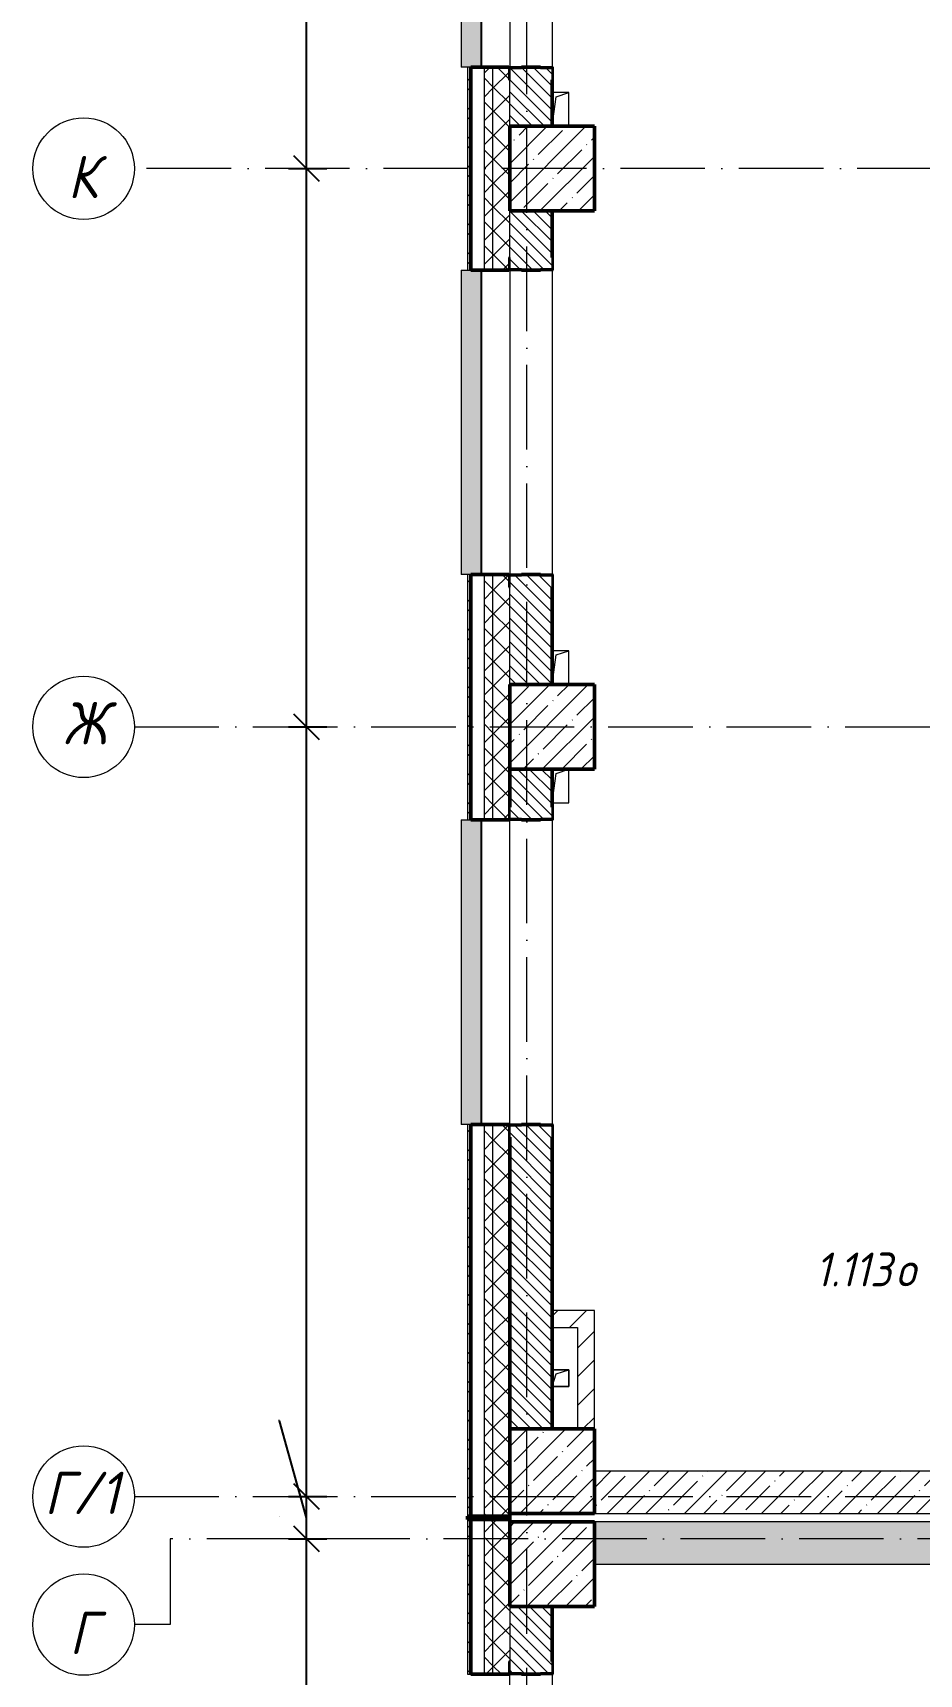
# Model space of a CAD drawing. Header units: millimetres. Extents: x -356862 to 418287, y 0 to 839748.
# Drawn here: x -181784 to -176546, y 467597 to 477300 of the extents above; entities that cross this region are included whole.
import ezdxf

# ---------------------------------------------------------------- set-up
doc = ezdxf.new("R2010")
doc.units = ezdxf.units.MM
doc.linetypes.add('50_200_ШТРИХ_1Т_ш5_п1_п1_', pattern=[700, 500, -100, 0, -100])
for name, color, linetype, lineweight in [('A-____-____-DIMS', 7, 'Continuous', 9), ('A-FLOR-____-OTLN', 7, 'Continuous', 9), ('A-GENM-____-MCUT', 7, 'Continuous', 25), ('A-GENM-____-OTLN', 7, 'Continuous', 9), ('A-GENM-____-OTLN-1', 7, 'Continuous', 25), ('A-GLAZ-____-IDEN', 7, 'Continuous', 9), ('A-GLAZ-____-OTLN', 7, 'Continuous', 9), ('A-WALL-____-MCUT-1', 7, 'Continuous', 9), ('A-WALL-____-MCUT-2', 7, 'Continuous', 50), ('A-WALL-____-MCUT-3', 7, 'Continuous', 9), ('A-WALL-____-OTLN', 7, 'Continuous', 9), ('A-WALL-____-PATT-1', 7, 'Continuous', 9), ('A-WALL-FNSH-MCUT-1', 7, 'Continuous', 9), ('S-COLS-____-MCUT', 7, 'Continuous', 50), ('S-COLS-____-OTLN', 7, 'Continuous', 9), ('S-GRID-____-IDEN', 7, 'Continuous', 9), ('S-GRID-____-OTLN', 7, 'Continuous', 9), ('S-GRID-____-OTLN-1', 7, '50_200_ШТРИХ_1Т_ш5_п1_п1_', 9)]:
    doc.layers.add(name, color=color, linetype=linetype, lineweight=lineweight)
doc.layers.add('A-GLAZ-____-OTLN-1', color=7, linetype='Continuous', lineweight=9, true_color=0xc0c0c0)
doc.styles.add('ISOCPEUR_I', font='isocpeui.ttf', dxfattribs={"width": 0.9, "height": 2.5})
doc.styles.add('ISOCPEUR_I_9', font='isocpeui.ttf', dxfattribs={"width": 0.9, "height": 250})
doc.dimstyles.new('ISO-2_5_0_9К_БОЛЬШОЙ_ОСИ', dxfattribs={"dimscale": 304.8, "dimtxt": 248.995294, "dimasz": 0.492126, "dimexe": 0.393701, "dimexo": 0, "dimgap": 0, "dimtad": 1, "dimdec": 0, "dimzin": 0, "dimdsep": 46, "dimtxsty": 'ISOCPEUR_I', "dimblk1": 'OBLIQUE', "dimblk2": 'OBLIQUE', "dimsah": 1, "dimcen": 0.09, "dimdle": 0.393701, "dimazin": 0, "dimtfac": 1, "dimtdec": 4, "dimtix": 1, "dimtmove": 0, "dimatfit": 3, "dimfxl": 1, "dimtvp": 1, "dimtolj": 1, "dimtzin": 0, "dimarcsym": 2})
doc.dimstyles.new('ISO-2_5_0_9К_БОЛЬШОЙ_ОСИ_1', dxfattribs={"dimscale": 304.8, "dimtxt": 248.995294, "dimasz": 0.492126, "dimexe": 0.393701, "dimexo": 0, "dimgap": 0, "dimtad": 1, "dimdec": 0, "dimzin": 0, "dimdsep": 46, "dimtxsty": 'ISOCPEUR_I', "dimblk1": 'OBLIQUE', "dimblk2": 'OBLIQUE', "dimsah": 1, "dimcen": 0.09, "dimdle": 0.393701, "dimazin": 0, "dimtfac": 1, "dimtdec": 4, "dimtix": 1, "dimtmove": 1, "dimatfit": 3, "dimfxl": 1, "dimtvp": 1, "dimtolj": 1, "dimtzin": 0, "dimarcsym": 2})
pattern_1 = [(135, (-176515.067, 459015.94), (-35.35534, -35.35534), [])]
pattern_2 = [(45, (-176515.07, 459015.94), (-70.71068, 70.71068), []), (135, (-176515.07, 459015.94), (-70.71068, -70.71068), [])]
pattern_3 = [(45, (-176515.07, 459015.94), (-84.8528, 84.8528), [])]
pattern_4 = [(45, (-176515.07, 459015.94), (-114.0493, 114.0493), []), (45, (-176401.02, 459015.94), (-114.0493, 114.0493), [201.612, -40.322, 3.353, -36.97])]
pattern_5 = [(45, (-176515.07, 459015.94), (-85.5366, 85.5366), []), (45, (-176458.04, 459015.94), (-85.5366, 85.5366), [])]

# ---------------------------------------------------------------- blocks, each defined once
blk = doc.blocks.new('BSC_Колонна _Прямоугольная - 500х500-V49-АР1_План отверстий 1 этажа в осях 1-64_А-ГГ')
at = {"layer": 'S-COLS-____-OTLN'}
h = blk.add_hatch(dxfattribs=at)
h.set_pattern_fill('FP_81', color=256, style=0, pattern_type=2)
h.set_pattern_definition([(45, (2200, -9781.04), (-114.0493, 114.0493), []), (45, (2314.05, -9781.04), (-114.0493, 114.0493), [201.612, -40.322, 3.353, -36.97])])
h.paths.add_polyline_path([(-250, -250), (250, -250), (250, 250), (-250, 250)], flags=0)
at = {"layer": 'S-COLS-____-MCUT'}
for p, q in [((250, 250), (-250, 250)), ((-250, 250), (-250, -250)), ((250, -250), (250, 250)), ((-250, -250), (250, -250))]:
    blk.add_line(p, q, dxfattribs=at)
blk = doc.blocks.new('BSC_Колонна _Прямоугольная - 500х500-V52-АР1_План отверстий 1 этажа в осях 1-64_А-ГГ')
at = {"layer": 'S-COLS-____-OTLN'}
h = blk.add_hatch(dxfattribs=at)
h.set_pattern_fill('FP_84', color=256, style=0, pattern_type=2)
h.set_pattern_definition([(45, (2200, -17481.04), (-114.0493, 114.0493), []), (45, (2314.05, -17481.04), (-114.0493, 114.0493), [201.612, -40.322, 3.353, -36.97])])
h.paths.add_polyline_path([(-250, -250), (250, -250), (250, 250), (-250, 250)], flags=0)
at = {"layer": 'S-COLS-____-MCUT'}
for p, q in [((250, 250), (-250, 250)), ((-250, 250), (-250, -250)), ((250, -250), (250, 250)), ((-250, -250), (250, -250))]:
    blk.add_line(p, q, dxfattribs=at)
blk = doc.blocks.new('BSC_Колонна _Прямоугольная - 500х500-V109-АР1_План отверстий 1 этажа в осях 1-64_А-ГГ')
at = {"layer": 'S-COLS-____-OTLN'}
h = blk.add_hatch(dxfattribs=at)
h.set_pattern_fill('FP_141', color=256, style=0, pattern_type=2)
h.set_pattern_definition([(45, (2200, -14181.04), (-114.0493, 114.0493), []), (45, (2314.05, -14181.04), (-114.0493, 114.0493), [201.612, -40.322, 3.353, -36.97])])
h.paths.add_polyline_path([(-250, -250), (250, -250), (250, 250), (-250, 250)], flags=0)
at = {"layer": 'S-COLS-____-MCUT'}
for p, q in [((250, 250), (-250, 250)), ((-250, 250), (-250, -250)), ((250, -250), (250, 250)), ((-250, -250), (250, -250))]:
    blk.add_line(p, q, dxfattribs=at)
blk = doc.blocks.new('BSC_Колонна _Прямоугольная - 500х500-V147-АР1_План отверстий 1 этажа в осях 1-64_А-ГГ')
at = {"layer": 'S-COLS-____-OTLN'}
h = blk.add_hatch(dxfattribs=at)
h.set_pattern_fill('FP_181', color=256, style=0, pattern_type=2)
h.set_pattern_definition([(45, (2200, -9231.04), (-114.0493, 114.0493), []), (45, (2314.05, -9231.04), (-114.0493, 114.0493), [201.612, -40.322, 3.353, -36.97])])
h.paths.add_polyline_path([(-250, -250), (250, -250), (250, 250), (-250, 250), (-250, 103.4)], flags=0)
at = {"layer": 'S-COLS-____-MCUT'}
for p, q in [((250, 250), (-250, 250)), ((-250, 250), (-250, -250)), ((250, -250), (250, 250)), ((-250, -250), (250, -250))]:
    blk.add_line(p, q, dxfattribs=at)
blk = doc.blocks.new('Фахверк_СКБ_Уголок - 250_2700-27497298-АР1_План отверстий 1 этажа в осях 1-64_А-ГГ')
at = {"layer": 'A-GENM-____-MCUT'}
for p, q in [((200, 181), (125, 181)), ((125, 181), (125, 106)), ((125, 106), (131, 106)), ((131, 106), (131, 175)), ((131, 175), (200, 175)), ((200, 175), (200, 181)), ((131, -6), (125, -6)), ((125, -6), (125, -81)), ((125, -81), (200, -81)), ((131, -75), (131, -6)), ((200, -75), (131, -75)), ((200, -81), (200, -75))]:
    blk.add_line(p, q, dxfattribs=at)
blk = doc.blocks.new('Стены 5 - Стены 4-30145060-АР1_План отверстий 1 этажа в осях 1-64_А-ГГ')
at = {"layer": 'A-WALL-____-MCUT-2'}
for p, q in [((-1843.5, 41030.2), (-1843.5, 41010.2)), ((-1593.5, 41030.2), (-1843.5, 41030.2)), ((-1843.5, 41010.2), (-1593.5, 41010.2)), ((-1593.5, 41010.2), (-1593.5, 41030.2))]:
    blk.add_line(p, q, dxfattribs=at)
blk = doc.blocks.new('AR_Отверстие прямоугольное _в плите_ - AR_Отверстие прямоугольное _в плите_-V166-АР1_План отверстий 1 этажа в осях 1-64_А-ГГ')
at = {"layer": 'A-GENM-____-OTLN'}
for p, q in [((50, 50), (-50, 50)), ((-50, -50), (-25, 25)), ((-25, 25), (50, 50)), ((50, -50), (50, 50)), ((-50, -50), (50, -50))]:
    blk.add_line(p, q, dxfattribs=at)
blk = doc.blocks.new('AR_Отверстие прямоугольное _в плите_ - AR_Отверстие прямоугольное _в плите_-V174-АР1_План отверстий 1 этажа в осях 1-64_А-ГГ')
at = {"layer": 'A-GENM-____-OTLN'}
for p, q in [((-25, 75), (50, 100)), ((50, -100), (50, 100)), ((-50, -100), (-25, 75)), ((-50, -100), (50, -100))]:
    blk.add_line(p, q, dxfattribs=at)
blk = doc.blocks.new('AR_Отверстие прямоугольное _в плите_ - AR_Отверстие прямоугольное _в плите_-V173-АР1_План отверстий 1 этажа в осях 1-64_А-ГГ')
at = {"layer": 'A-GENM-____-OTLN'}
for p, q in [((50, 100), (-50, 100)), ((-25, 75), (50, 100)), ((50, -100), (50, 100)), ((-50, -100), (-25, 75))]:
    blk.add_line(p, q, dxfattribs=at)
blk = doc.blocks.new('Отлив_СКБ - Отлив витража_120_НВФ-31885689-АР1_План отверстий 1 этажа в осях 1-64_А-ГГ')
at = {"layer": 'A-GLAZ-____-OTLN-1'}
for points in [[(1800, 2), (1800, 120), (0, 120), (0, 2), (1264.5, 2)], [(1264.5, 0), (1800, 0), (1800, 2), (0, 2), (0, 0)]]:
    blk.add_hatch(color=256, dxfattribs=at).paths.add_polyline_path(points, flags=0)
at = {"layer": 'A-GLAZ-____-OTLN'}
for p, q in [((0, 83), (0, 120)), ((1800, 120), (0, 120)), ((1800, 120), (1800, 83)), ((0, 2), (1800, 2)), ((1800, 0), (0, 0))]:
    blk.add_line(p, q, dxfattribs=at)
blk = doc.blocks.new('Ось сетки - Круг_Ø6_00__ISO-2_5_0_9K_-25732049-АР1_План отверстий 1 этажа в осях 1-64_А-ГГ')
at = {"layer": 'S-GRID-____-IDEN'}
blk.add_circle((0, 0), 3, dxfattribs=at)
blk = doc.blocks.new('_Oblique')
at = {"color": 0, "linetype": 'ByBlock', "lineweight": -2}
blk.add_line((-0.5, -0.5), (0.5, 0.5), dxfattribs=at)
blk = doc.blocks.new('*D13228')
at = {"layer": 'A-____-____-DIMS', "color": 0, "lineweight": -2, "transparency": 16777216}
for p, q in [((-180166.5, 464877), (-180166.5, 468517)), ((-180272.5, 468397), (-180046.5, 468397)), ((-180272.5, 464997), (-180046.5, 464997))]:
    blk.add_line(p, q, dxfattribs=at)
at = {"layer": 'Defpoints', "color": 0, "transparency": 16777216}
for p in [(-180272.5, 468397), (-180166.5, 468397), (-180272.5, 464997)]:
    blk.add_point(p, dxfattribs=at)
at = {"layer": 'A-____-____-DIMS', "color": 0, "lineweight": -2, "transparency": 16777216, "xscale": 150, "yscale": 150, "zscale": 150}
for p, rotation in [((-180166.5, 468397), 90), ((-180166.5, 464997), 270)]:
    blk.add_blockref('_Oblique', p, dxfattribs=dict(at, rotation=rotation))
at = {"layer": 'A-____-____-DIMS', "color": 0, "transparency": 16777216, "insert": (-180167.7, 466697), "char_height": 2.5, "width": 781.462, "attachment_point": 5, "rotation": 90, "style": 'ISOCPEUR_I'}
blk.add_mtext('\\A1;3400', dxfattribs=at)
blk = doc.blocks.new('*D13229')
at = {"layer": 'A-____-____-DIMS', "color": 0, "lineweight": -2, "transparency": 16777216}
for p, q in [((-180326.4, 469093.8), (-180331.2, 469093.8)), ((-180166.5, 468522), (-180326.4, 469093.8)), ((-180166.5, 468277), (-180166.5, 468767)), ((-180272.5, 468647), (-180046.5, 468647)), ((-180272.5, 468397), (-180046.5, 468397))]:
    blk.add_line(p, q, dxfattribs=at)
at = {"layer": 'Defpoints', "color": 0, "transparency": 16777216}
for p in [(-180272.5, 468647), (-180166.5, 468647), (-180272.5, 468397)]:
    blk.add_point(p, dxfattribs=at)
at = {"layer": 'A-____-____-DIMS', "color": 0, "lineweight": -2, "transparency": 16777216, "xscale": 150, "yscale": 150, "zscale": 150}
for p, rotation in [((-180166.5, 468647), 90), ((-180166.5, 468397), 270)]:
    blk.add_blockref('_Oblique', p, dxfattribs=dict(at, rotation=rotation))
at = {"layer": 'A-____-____-DIMS', "color": 0, "transparency": 16777216, "insert": (-180328.1, 468526.6), "char_height": 2.5, "width": 568.858, "attachment_point": 1, "rotation": 90, "line_spacing_factor": 1.149209, "style": 'ISOCPEUR_I'}
blk.add_mtext('\\A1;250', dxfattribs=at)
blk = doc.blocks.new('*D13230')
at = {"layer": 'A-____-____-DIMS', "color": 0, "lineweight": -2, "transparency": 16777216}
for p, q in [((-180166.5, 468527), (-180166.5, 473317)), ((-180272.5, 473197), (-180046.5, 473197)), ((-180272.5, 468647), (-180046.5, 468647))]:
    blk.add_line(p, q, dxfattribs=at)
at = {"layer": 'Defpoints', "color": 0, "transparency": 16777216}
for p in [(-180272.5, 473197), (-180166.5, 473197), (-180272.5, 468647)]:
    blk.add_point(p, dxfattribs=at)
at = {"layer": 'A-____-____-DIMS', "color": 0, "lineweight": -2, "transparency": 16777216, "xscale": 150, "yscale": 150, "zscale": 150}
for p, rotation in [((-180166.5, 473197), 90), ((-180166.5, 468647), 270)]:
    blk.add_blockref('_Oblique', p, dxfattribs=dict(at, rotation=rotation))
at = {"layer": 'A-____-____-DIMS', "color": 0, "transparency": 16777216, "insert": (-180167.7, 470922), "char_height": 2.5, "width": 781.462, "attachment_point": 5, "rotation": 90, "style": 'ISOCPEUR_I'}
blk.add_mtext('\\A1;4550', dxfattribs=at)
blk = doc.blocks.new('*D13231')
at = {"layer": 'A-____-____-DIMS', "color": 0, "lineweight": -2, "transparency": 16777216}
for p, q in [((-180166.5, 473077), (-180166.5, 476617)), ((-180272.5, 476497), (-180046.5, 476497)), ((-180272.5, 473197), (-180046.5, 473197))]:
    blk.add_line(p, q, dxfattribs=at)
at = {"layer": 'Defpoints', "color": 0, "transparency": 16777216}
for p in [(-180272.5, 476497), (-180166.5, 476497), (-180272.5, 473197)]:
    blk.add_point(p, dxfattribs=at)
at = {"layer": 'A-____-____-DIMS', "color": 0, "lineweight": -2, "transparency": 16777216, "xscale": 150, "yscale": 150, "zscale": 150}
for p, rotation in [((-180166.5, 476497), 90), ((-180166.5, 473197), 270)]:
    blk.add_blockref('_Oblique', p, dxfattribs=dict(at, rotation=rotation))
at = {"layer": 'A-____-____-DIMS', "color": 0, "transparency": 16777216, "insert": (-180167.7, 474847), "char_height": 2.5, "width": 758.478, "attachment_point": 5, "rotation": 90, "style": 'ISOCPEUR_I'}
blk.add_mtext('\\A1;3300', dxfattribs=at)
blk = doc.blocks.new('*D13232')
at = {"layer": 'A-____-____-DIMS', "color": 0, "lineweight": -2, "transparency": 16777216}
for p, q in [((-180166.5, 476377), (-180166.5, 482617)), ((-180272.5, 482497), (-180046.5, 482497)), ((-180272.5, 476497), (-180046.5, 476497))]:
    blk.add_line(p, q, dxfattribs=at)
at = {"layer": 'Defpoints', "color": 0, "transparency": 16777216}
for p in [(-180272.5, 482497), (-180166.5, 482497), (-180272.5, 476497)]:
    blk.add_point(p, dxfattribs=at)
at = {"layer": 'A-____-____-DIMS', "color": 0, "lineweight": -2, "transparency": 16777216, "xscale": 150, "yscale": 150, "zscale": 150}
for p, rotation in [((-180166.5, 482497), 90), ((-180166.5, 476497), 270)]:
    blk.add_blockref('_Oblique', p, dxfattribs=dict(at, rotation=rotation))
at = {"layer": 'A-____-____-DIMS', "color": 0, "transparency": 16777216, "insert": (-180167.7, 479497), "char_height": 2.5, "width": 758.478, "attachment_point": 5, "rotation": 90, "style": 'ISOCPEUR_I'}
blk.add_mtext('\\A1;6000', dxfattribs=at)

msp = doc.modelspace()

# ---------------------------------------------------------------- hatches: boundary and pattern name
at = {"layer": 'A-WALL-____-PATT-1'}
h = msp.add_hatch(dxfattribs=at)
h.set_pattern_fill('FP_3', color=256, style=0, pattern_type=2)
h.set_pattern_definition(pattern_5)
h.paths.add_polyline_path([(-179195.0675, 468531.983), (-179195.0675, 470846.983), (-179215.0675, 470846.983), (-179215.0675, 468531.983)], flags=0)
h.paths.add_polyline_path([(-179195.0675, 472646.983), (-179195.0675, 474096.983), (-179215.0675, 474096.983), (-179215.0675, 472646.983)], flags=0)
h.paths.add_polyline_path([(-179195.0675, 475896.983), (-179195.0675, 477096.983), (-179215.0675, 477096.983), (-179215.0675, 475896.983)], flags=0)
h.paths.add_polyline_path([(-179195.0675, 478896.983), (-179195.0675, 480096.983), (-179215.0675, 480096.983), (-179215.0675, 478896.983)], flags=0)
h.paths.add_polyline_path([(-179215.0675, 481896.983), (-179195.0675, 481896.983), (-179195.0675, 483096.983), (-179215.0675, 483096.983), (-179215.0675, 482110.2708)], flags=0)
h.paths.add_polyline_path([(-179195.0675, 484896.983), (-179195.0675, 485996.983), (-179215.0675, 485996.983), (-179215.0675, 484896.983)], flags=0)
h = msp.add_hatch(dxfattribs=at)
h.set_pattern_fill('FP_1', color=256, style=0, pattern_type=2)
h.set_pattern_definition(pattern_2)
h.paths.add_polyline_path([(-179065.0675, 468531.983), (-179065.0675, 470846.983), (-179115.0675, 470846.983), (-179115.0675, 468531.983)], flags=0)
h.paths.add_polyline_path([(-179115.0675, 472646.983), (-179065.0675, 472646.983), (-179065.0675, 474096.983), (-179115.0675, 474096.983), (-179115.0675, 472650.3369)], flags=0)
h.paths.add_polyline_path([(-179065.0675, 475896.983), (-179065.0675, 477096.983), (-179115.0675, 477096.983), (-179115.0675, 475896.983)], flags=0)
h.paths.add_polyline_path([(-179065.0675, 478896.983), (-179065.0675, 480096.983), (-179115.0675, 480096.983), (-179115.0675, 478896.983)], flags=0)
h.paths.add_polyline_path([(-179065.0675, 481896.983), (-179065.0675, 483096.983), (-179115.0675, 483096.983), (-179115.0675, 481896.983)], flags=0)
h.paths.add_polyline_path([(-179115.0675, 484896.983), (-179065.0675, 484896.983), (-179065.0675, 485746.983), (-179115.0675, 485746.983), (-179115.0675, 485550.2468)], flags=0)
h = msp.add_hatch(dxfattribs=at)
h.set_pattern_fill('FP_1', color=256, style=0, pattern_type=2)
h.set_pattern_definition(pattern_2)
h.paths.add_polyline_path([(-178965.0675, 468531.983), (-178965.0675, 470771.983), (-178971.0675, 470771.983), (-178971.0675, 470846.983), (-179065.0675, 470846.983), (-179065.0675, 468531.983)], flags=0)
h.paths.add_polyline_path([(-179065.0675, 472646.983), (-178971.0675, 472646.983), (-178971.0675, 472721.983), (-178965.0675, 472721.983), (-178965.0675, 474021.983), (-178971.0675, 474021.983), (-178971.0675, 474096.983), (-179065.0675, 474096.983), (-179065.0675, 472650.3369)], flags=0)
h.paths.add_polyline_path([(-178971.0675, 475896.983), (-178971.0675, 475971.983), (-178965.0675, 475971.983), (-178965.0675, 477021.983), (-178971.0675, 477021.983), (-178971.0675, 477096.983), (-179065.0675, 477096.983), (-179065.0675, 475896.983)], flags=0)
h.paths.add_polyline_path([(-178971.0675, 478896.983), (-178971.0675, 478971.983), (-178965.0675, 478971.983), (-178965.0675, 480021.983), (-178971.0675, 480021.983), (-178971.0675, 480096.983), (-179065.0675, 480096.983), (-179065.0675, 478896.983)], flags=0)
h.paths.add_polyline_path([(-178971.0675, 481896.983), (-178971.0675, 481971.983), (-178965.0675, 481971.983), (-178965.0675, 483021.983), (-178971.0675, 483021.983), (-178971.0675, 483096.983), (-179065.0675, 483096.983), (-179065.0675, 481896.983)], flags=0)
h.paths.add_polyline_path([(-178971.0675, 484896.983), (-178971.0675, 484971.983), (-178965.0675, 484971.983), (-178965.0675, 485746.983), (-179065.0675, 485746.983), (-179065.0675, 484896.983)], flags=0)
h = msp.add_hatch(dxfattribs=at)
h.set_pattern_fill('FP_6', color=256, style=0, pattern_type=2)
h.set_pattern_definition(pattern_1)
h.paths.add_polyline_path([(-178965.0675, 476746.983), (-178715.0675, 476746.983), (-178715.0675, 477090.983), (-178784.0675, 477090.983), (-178784.0675, 477096.983), (-178896.0675, 477096.983), (-178896.0675, 477090.983), (-178965.0675, 477090.983), (-178965.0675, 476950.3069)], flags=0)
h.paths.add_polyline_path([(-178784.0675, 478896.983), (-178784.0675, 478902.983), (-178715.0675, 478902.983), (-178715.0675, 480090.983), (-178784.0675, 480090.983), (-178784.0675, 480096.983), (-178896.0675, 480096.983), (-178896.0675, 480090.983), (-178965.0675, 480090.983), (-178965.0675, 478902.983), (-178896.0675, 478902.983), (-178896.0675, 478896.983)], flags=0)
h.paths.add_polyline_path([(-178784.0675, 481896.983), (-178784.0675, 481902.983), (-178715.0675, 481902.983), (-178715.0675, 482246.983), (-178965.0675, 482246.983), (-178965.0675, 481902.983), (-178896.0675, 481902.983), (-178896.0675, 481896.983)], flags=0)
h = msp.add_hatch(dxfattribs=at)
h.set_pattern_fill('FP_6', color=256, style=0, pattern_type=2)
h.set_pattern_definition(pattern_1)
h.paths.add_polyline_path([(-178965.0675, 473446.983), (-178715.0675, 473446.983), (-178715.0675, 474090.983), (-178784.0675, 474090.983), (-178784.0675, 474096.983), (-178896.0675, 474096.983), (-178896.0675, 474090.983), (-178965.0675, 474090.983), (-178965.0675, 473510.3309)], flags=0)
h.paths.add_polyline_path([(-178784.0675, 475896.983), (-178784.0675, 475902.983), (-178715.0675, 475902.983), (-178715.0675, 476246.983), (-178965.0675, 476246.983), (-178965.0675, 475902.983), (-178896.0675, 475902.983), (-178896.0675, 475896.983)], flags=0)
h = msp.add_hatch(dxfattribs=at)
h.set_pattern_fill('FP_6', color=256, style=0, pattern_type=2)
h.set_pattern_definition(pattern_1)
h.paths.add_polyline_path([(-178715.0675, 469046.983), (-178715.9008, 470840.983), (-178784.0675, 470840.983), (-178784.0675, 470846.983), (-178896.0675, 470846.983), (-178896.0675, 470840.983), (-178965.0675, 470840.983), (-178965.0675, 469046.983), (-178739.3479, 469046.983)], flags=0)
h.paths.add_polyline_path([(-178784.0675, 472646.983), (-178784.0675, 472652.983), (-178715.0675, 472652.983), (-178715.0675, 472946.983), (-178965.0675, 472946.983), (-178965.0675, 472652.983), (-178896.0675, 472652.983), (-178896.0675, 472646.983)], flags=0)
h = msp.add_hatch(dxfattribs=at)
h.set_pattern_fill('FP_4', color=256, style=0, pattern_type=2)
h.set_pattern_definition(pattern_3)
h.paths.add_polyline_path([(-178565.0675, 469646.983), (-178465.0675, 469646.983), (-178465.0675, 469746.983), (-178715.0675, 469746.983), (-178715.0675, 469646.983)], flags=0)
h = msp.add_hatch(dxfattribs=at)
h.set_pattern_fill('FP_4', color=256, style=0, pattern_type=2)
h.set_pattern_definition(pattern_3)
h.paths.add_polyline_path([(-178565.0675, 469046.983), (-178465.0675, 469046.983), (-178465.0675, 469646.983), (-178565.0675, 469646.983), (-178565.0675, 469210.3609)], flags=0)
h = msp.add_hatch(dxfattribs=at)
h.set_pattern_fill('FP_27', color=256, style=0, pattern_type=2)
h.set_pattern_definition(pattern_4)
h.paths.add_polyline_path([(-171415.0675, 468546.983), (-171415.0675, 468796.983), (-178465.0675, 468796.983), (-178465.0675, 468546.983), (-172995.089, 468546.983)], flags=0)
h = msp.add_hatch(dxfattribs=at)
h.set_pattern_fill('FP_3', color=256, style=0, pattern_type=2)
h.set_pattern_definition(pattern_5)
h.paths.add_polyline_path([(-179195.0675, 456846.983), (-179195.0675, 461246.983), (-179215.0675, 461246.983), (-179215.0675, 456846.983)], flags=0)
h.paths.add_polyline_path([(-179215.0675, 463046.983), (-179195.0675, 463046.983), (-179195.0675, 465796.983), (-179215.0675, 465796.983), (-179215.0675, 463190.4029)], flags=0)
h.paths.add_polyline_path([(-179195.0675, 467596.983), (-179195.0675, 468511.983), (-179215.0675, 468511.983), (-179215.0675, 467596.983)], flags=0)
h = msp.add_hatch(dxfattribs=at)
h.set_pattern_fill('FP_1', color=256, style=0, pattern_type=2)
h.set_pattern_definition(pattern_2)
h.paths.add_polyline_path([(-179065.0675, 457096.983), (-179065.0675, 461246.983), (-179115.0675, 461246.983), (-179115.0675, 457096.983)], flags=0)
h.paths.add_polyline_path([(-179065.0675, 463046.983), (-179065.0675, 465796.983), (-179115.0675, 465796.983), (-179115.0675, 463046.983)], flags=0)
h.paths.add_polyline_path([(-179065.0675, 467596.983), (-179065.0675, 468531.983), (-179115.0675, 468531.983), (-179115.0675, 467596.983)], flags=0)
h = msp.add_hatch(dxfattribs=at)
h.set_pattern_fill('FP_1', color=256, style=0, pattern_type=2)
h.set_pattern_definition(pattern_2)
h.paths.add_polyline_path([(-179065.0675, 457096.983), (-178965.0675, 457096.983), (-178965.0675, 461246.983), (-179065.0675, 461246.983), (-179065.0675, 459750.427)], flags=0)
h.paths.add_polyline_path([(-178965.0675, 463046.983), (-178965.0675, 465721.983), (-178971.0675, 465721.983), (-178971.0675, 465796.983), (-179065.0675, 465796.983), (-179065.0675, 463046.983)], flags=0)
h.paths.add_polyline_path([(-178971.0675, 467596.983), (-178971.0675, 467671.983), (-178965.0675, 467671.983), (-178965.0675, 468531.983), (-179065.0675, 468531.983), (-179065.0675, 467596.983)], flags=0)
h = msp.add_hatch(dxfattribs=at)
h.set_pattern_fill('FP_27', color=256, style=0, pattern_type=2)
h.set_pattern_definition(pattern_4)
h.paths.add_polyline_path([(-153865.0675, 468246.983), (-152965.0675, 468246.983), (-152965.0675, 468496.983), (-153865.0675, 468496.983)], flags=0)
h.paths.add_polyline_path([(-155965.0675, 468246.983), (-155965.0675, 468496.983), (-166915.0675, 468496.983), (-166915.0675, 468246.983), (-158855.3747, 468246.983)], flags=0)
h.paths.add_polyline_path([(-170915.0675, 468246.983), (-170915.0675, 468496.983), (-178465.0675, 468496.983), (-178465.0675, 468246.983), (-171227.6247, 468246.983)], flags=0)
h = msp.add_hatch(dxfattribs=at)
h.set_pattern_fill('FP_6', color=256, style=0, pattern_type=2)
h.set_pattern_definition(pattern_1)
h.paths.add_polyline_path([(-178896.0675, 465346.983), (-178715.0675, 465346.983), (-178715.0675, 465790.983), (-178784.0675, 465790.983), (-178784.0675, 465796.983), (-178896.0675, 465796.983), (-178896.0675, 465790.983), (-178965.0675, 465790.983), (-178965.0675, 465346.983)], flags=0)
h.paths.add_polyline_path([(-178896.0675, 467596.983), (-178784.0675, 467596.983), (-178784.0675, 467602.983), (-178715.0675, 467602.983), (-178715.0675, 467996.983), (-178965.0675, 467996.983), (-178965.0675, 467602.983), (-178896.0675, 467602.983)], flags=0)

# ---------------------------------------------------------------- linework, layer by layer
at = {"layer": 'A-FLOR-____-OTLN'}
for p, q in [((-178715.0675, 469396.983), (-178615.0675, 469396.983)), ((-178615.0675, 469396.983), (-178615.0675, 469296.983)), ((-178615.0675, 469296.983), (-178715.0675, 469296.983))]:
    msp.add_line(p, q, dxfattribs=at)
at = {"layer": 'A-WALL-____-MCUT-1'}
for p, q in [((-171415.0675, 468796.983), (-178465.0675, 468796.983)), ((-178465.0675, 468546.983), (-171415.0675, 468546.983)), ((-170915.0675, 468496.983), (-178465.0675, 468496.983)), ((-178465.0675, 468246.983), (-170915.0675, 468246.983))]:
    msp.add_line(p, q, dxfattribs=at)
at = {"layer": 'A-WALL-____-MCUT-2'}
for p, q in [((-178971.0675, 477096.983), (-179195.0675, 477096.983)), ((-179195.0675, 477096.983), (-179195.0675, 475896.983)), ((-178784.0675, 477096.983), (-178896.0675, 477096.983)), ((-178715.0675, 476746.983), (-178715.0675, 477021.983)), ((-178715.0675, 475971.983), (-178715.0675, 476246.983)), ((-179195.0675, 475896.983), (-178971.0675, 475896.983)), ((-178896.0675, 475896.983), (-178784.0675, 475896.983)), ((-178971.0675, 474096.983), (-179195.0675, 474096.983)), ((-179195.0675, 472646.983), (-179195.0675, 474096.983)), ((-178784.0675, 474096.983), (-178896.0675, 474096.983)), ((-178715.0675, 473446.983), (-178715.0675, 474021.983)), ((-178965.0675, 472946.983), (-178965.0675, 472721.983)), ((-178715.0675, 472721.983), (-178715.0675, 472946.983)), ((-179195.0675, 472646.983), (-178971.0675, 472646.983)), ((-178896.0675, 472646.983), (-178784.0675, 472646.983)), ((-178971.0675, 470846.983), (-179195.0675, 470846.983)), ((-179195.0675, 467596.983), (-179195.0675, 470846.983)), ((-178784.0675, 470846.983), (-178896.0675, 470846.983)), ((-178965.0675, 470771.983), (-178965.0675, 469046.983)), ((-178715.0675, 469046.983), (-178715.0675, 470771.983)), ((-178965.0675, 468496.983), (-178965.0675, 468546.983)), ((-178715.0675, 467671.983), (-178715.0675, 467996.983)), ((-179195.0675, 467596.983), (-178971.0675, 467596.983)), ((-178896.0675, 467596.983), (-178784.0675, 467596.983))]:
    msp.add_line(p, q, dxfattribs=at)
at = {"layer": 'A-WALL-____-MCUT-3'}
for p, q in [((-179115.0675, 475896.983), (-179115.0675, 477096.983)), ((-179065.0675, 475896.983), (-179065.0675, 477096.983)), ((-178965.0675, 476746.983), (-178965.0675, 477021.983)), ((-178965.0675, 475971.983), (-178965.0675, 476246.983)), ((-179115.0675, 472646.983), (-179115.0675, 474096.983)), ((-179065.0675, 472646.983), (-179065.0675, 474096.983)), ((-178965.0675, 473446.983), (-178965.0675, 474021.983)), ((-179115.0675, 467596.983), (-179115.0675, 470846.983)), ((-179065.0675, 467596.983), (-179065.0675, 470846.983)), ((-178965.0675, 467996.983), (-178965.0675, 467671.983))]:
    msp.add_line(p, q, dxfattribs=at)
at = {"layer": 'A-WALL-____-OTLN'}
for p, q in [((-178965.0675, 478896.983), (-178965.0675, 477096.983)), ((-178715.0675, 478896.983), (-178715.0675, 477096.983)), ((-178965.0675, 475896.983), (-178965.0675, 474096.983)), ((-178715.0675, 475896.983), (-178715.0675, 474096.983)), ((-178965.0675, 470846.983), (-178965.0675, 472646.983)), ((-178715.0675, 472646.983), (-178715.0675, 470846.983)), ((-178965.0675, 465796.983), (-178965.0675, 467596.983)), ((-178715.0675, 467596.983), (-178715.0675, 465796.983))]:
    msp.add_line(p, q, dxfattribs=at)
at = {"layer": 'A-WALL-FNSH-MCUT-1'}
for p, q in [((-179215.0675, 477096.983), (-179215.0675, 475896.983)), ((-179195.0675, 477096.983), (-179215.0675, 477096.983)), ((-179215.0675, 475896.983), (-179195.0675, 475896.983)), ((-179215.0675, 474096.983), (-179215.0675, 472646.983)), ((-179195.0675, 474096.983), (-179215.0675, 474096.983)), ((-179215.0675, 472646.983), (-179195.0675, 472646.983)), ((-179215.0675, 470846.983), (-179215.0675, 468531.983)), ((-179195.0675, 470846.983), (-179215.0675, 470846.983)), ((-178465.0675, 469746.983), (-178715.0675, 469746.983)), ((-178465.0675, 469046.983), (-178465.0675, 469746.983)), ((-178715.0675, 469646.983), (-178565.0675, 469646.983)), ((-178565.0675, 469646.983), (-178565.0675, 469046.983)), ((-179215.0675, 468531.983), (-179195.0675, 468531.983)), ((-179215.0675, 468511.983), (-179215.0675, 467596.983)), ((-179195.0675, 468511.983), (-179215.0675, 468511.983)), ((-179215.0675, 467596.983), (-179195.0675, 467596.983))]:
    msp.add_line(p, q, dxfattribs=at)
at = {"layer": 'S-GRID-____-OTLN'}
for p, q in [((-180971.4299, 468396.983), (-180971.4299, 467890.2752)), ((-180971.4299, 467890.2752), (-181183.8377, 467890.2752))]:
    msp.add_line(p, q, dxfattribs=at)
at = {"layer": 'S-GRID-____-OTLN-1'}
for p, q in [((-178865.0675, 454533.3346), (-178865.0675, 508896.9006)), ((-149807.3283, 476496.983), (-181183.8377, 476496.983)), ((-181183.8377, 473196.983), (-149807.3283, 473196.983)), ((-181183.8377, 468646.983), (-152644.4668, 468646.983)), ((-72440.6609, 468396.983), (-180971.4299, 468396.983))]:
    msp.add_line(p, q, dxfattribs=at)

# ---------------------------------------------------------------- block references
at = {"layer": 'A-GENM-____-OTLN'}
for name, p in [('AR_Отверстие прямоугольное _в плите_ - AR_Отверстие прямоугольное _в плите_-V173-АР1_План отверстий 1 этажа в осях 1-64_А-ГГ', (-178665.0675, 476846.983)), ('AR_Отверстие прямоугольное _в плите_ - AR_Отверстие прямоугольное _в плите_-V173-АР1_План отверстий 1 этажа в осях 1-64_А-ГГ', (-178665.0675, 473546.983)), ('AR_Отверстие прямоугольное _в плите_ - AR_Отверстие прямоугольное _в плите_-V174-АР1_План отверстий 1 этажа в осях 1-64_А-ГГ', (-178665.0675, 472846.983)), ('AR_Отверстие прямоугольное _в плите_ - AR_Отверстие прямоугольное _в плите_-V166-АР1_План отверстий 1 этажа в осях 1-64_А-ГГ', (-178665.0675, 469346.983))]:
    msp.add_blockref(name, p, dxfattribs=at)
at = {"layer": 'A-GENM-____-OTLN-1'}
for p, rotation in [((-178890.0675, 477221.983), 269.9999999999999), ((-178790.0675, 475771.983), 89.99999999999991), ((-178890.0675, 474221.983), 269.9999999999999), ((-178790.0675, 472521.983), 89.99999999999991), ((-178890.0675, 470971.983), 269.9999999999999), ((-178790.0675, 467471.983), 89.99999999999991)]:
    msp.add_blockref('Фахверк_СКБ_Уголок - 250_2700-27497298-АР1_План отверстий 1 этажа в осях 1-64_А-ГГ', p, dxfattribs=dict(at, rotation=rotation))
at = {"layer": 'A-GLAZ-____-OTLN', "rotation": 90}
for p in [(-179132.0675, 477096.983), (-179132.0675, 474096.983), (-179132.0675, 470846.983)]:
    msp.add_blockref('Отлив_СКБ - Отлив витража_120_НВФ-31885689-АР1_План отверстий 1 этажа в осях 1-64_А-ГГ', p, dxfattribs=at)
at = {"layer": 'A-WALL-____-OTLN'}
msp.add_blockref('Стены 5 - Стены 4-30145060-АР1_План отверстий 1 этажа в осях 1-64_А-ГГ', (-177371.5557, 427501.7409), dxfattribs=at)
at = {"layer": 'S-COLS-____-OTLN'}
for name, p in [('BSC_Колонна _Прямоугольная - 500х500-V52-АР1_План отверстий 1 этажа в осях 1-64_А-ГГ', (-178715.0675, 476496.983)), ('BSC_Колонна _Прямоугольная - 500х500-V109-АР1_План отверстий 1 этажа в осях 1-64_А-ГГ', (-178715.0675, 473196.983)), ('BSC_Колонна _Прямоугольная - 500х500-V49-АР1_План отверстий 1 этажа в осях 1-64_А-ГГ', (-178715.0675, 468796.983)), ('BSC_Колонна _Прямоугольная - 500х500-V147-АР1_План отверстий 1 этажа в осях 1-64_А-ГГ', (-178715.0675, 468246.983))]:
    msp.add_blockref(name, p, dxfattribs=at)
at = {"layer": 'S-GRID-____-IDEN', "xscale": 99.99999999999993, "yscale": 99.99999999999993, "zscale": 99.99999999999993}
for p, rotation in [((-181483.8377, 476496.983), 89.9999999999998), ((-181483.8377, 473196.983), 269.9999999999996), ((-181483.8377, 468646.983), 269.9999999999996), ((-181483.8377, 467890.2752), 89.99999999999982)]:
    msp.add_blockref('Ось сетки - Круг_Ø6_00__ISO-2_5_0_9K_-25732049-АР1_План отверстий 1 этажа в осях 1-64_А-ГГ', p, dxfattribs=dict(at, rotation=rotation))

# ---------------------------------------------------------------- texts
at = {"layer": 'A-GLAZ-____-IDEN', "char_height": 200, "attachment_point": 1, "style": 'ISOCPEUR_I_9'}
for s, insert, width in [('1.113', (-177159.4502, 470089.5114), 577.215), ('\\fISOCPEUR|b0|i1|c204|p34|;\\W.9;о', (-176683.2002, 470089.5114), 158.734125)]:
    msp.add_mtext(s, dxfattribs=dict(at, insert=insert, width=width))
at = {"layer": 'S-GRID-____-IDEN', "char_height": 250, "attachment_point": 1, "style": 'ISOCPEUR_I'}
for s, insert, width in [('\\fISOCPEUR|b0|i1|c204|p34|;\\W.9;К', (-181576.6581, 476573.0588), 223.670812), ('\\fISOCPEUR|b0|i1|c204|p34|;\\W.9;Ж', (-181605.6672, 473343.6154), 281.392312), ('\\fISOCPEUR|b0|i1|c204|p34|;\\W.9;Г', (-181715.4672, 468793.6154), 202.02525), ('/1', (-181548.7797, 468793.6154), 346.329), ('\\fISOCPEUR|b0|i1|c204|p34|;\\W.9;Г', (-181567.6581, 467966.3511), 202.02525)]:
    msp.add_mtext(s, dxfattribs=dict(at, insert=insert, width=width))

# ---------------------------------------------------------------- dimensions: what is measured, and where the dimension line sits
at = {"layer": 'A-____-____-DIMS'}
for base, p1, p2, override, picture, middle in [((-180166.4631, 482496.983), (-180272.5291, 476496.983), (-180272.5291, 482496.983), {"dimpost": '<>', "dimfxl": 6000}, '*D13232', (-180167.7131, 479496.983)), ((-180166.4631, 476496.983), (-180272.5291, 473196.983), (-180272.5291, 476496.983), {"dimpost": '<>', "dimfxl": 3300}, '*D13231', (-180167.7131, 474846.983)), ((-180166.4631, 473196.983), (-180272.5291, 468646.983), (-180272.5291, 473196.983), {"dimpost": '<>', "dimfxl": 4550}, '*D13230', (-180167.7131, 470921.983)), ((-180166.4631, 468396.983), (-180272.5291, 464996.983), (-180272.5291, 468396.983), {"dimpost": '<>', "dimfxl": 3400}, '*D13228', (-180167.7131, 466696.983))]:
    dim = msp.add_linear_dim(base=base, p1=p1, p2=p2, angle=90, dimstyle='ISO-2_5_0_9К_БОЛЬШОЙ_ОСИ', override=override, dxfattribs=at)
    dim.commit()
    dim.dimension.update_dxf_attribs({"geometry": picture, "text_midpoint": middle})
dim = msp.add_linear_dim(base=(-180166.4631, 468646.983), p1=(-180272.5291, 468396.983), p2=(-180272.5291, 468646.983), angle=90, dimstyle='ISO-2_5_0_9К_БОЛЬШОЙ_ОСИ_1', override={"dimpost": '<>', "dimfxl": 250}, dxfattribs=at)
dim.commit()
dim.dimension.update_dxf_attribs({"geometry": '*D13229', "text_midpoint": (-180326.4103, 469093.8349), "dimtype": 160, "text_rotation": 90})

doc.saveas('drawing.dxf')
